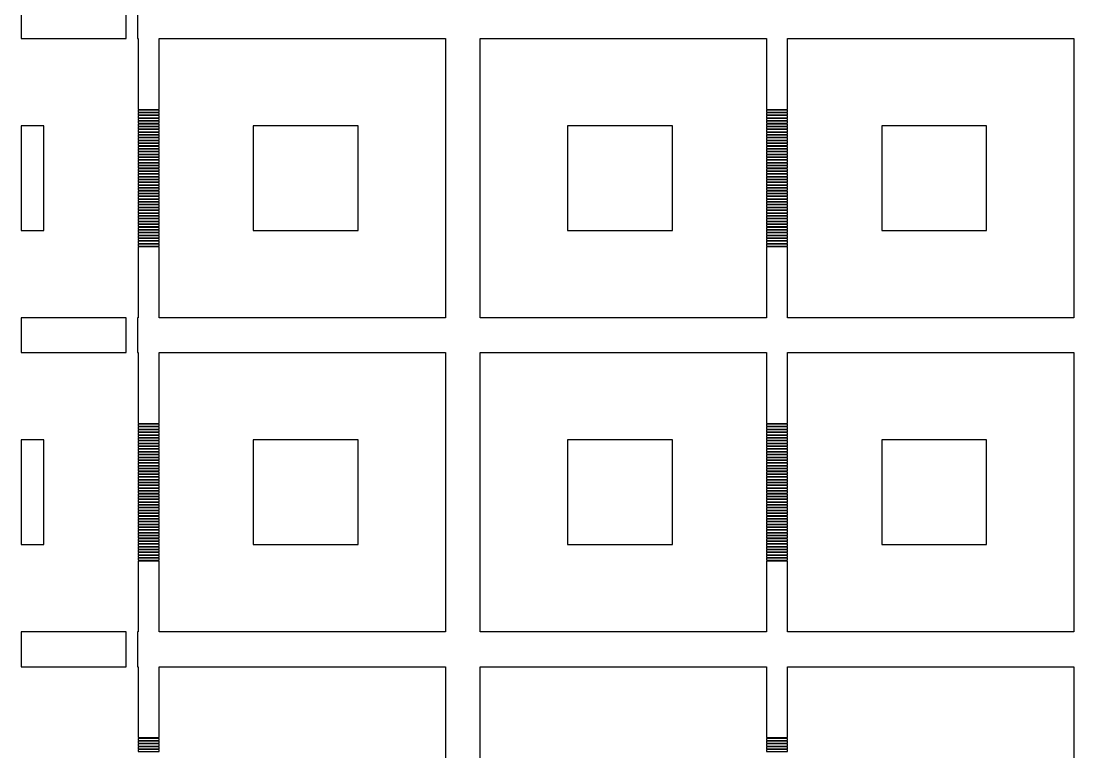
# Model space of a CAD drawing. Extents: x 40 to 187, y -3 to 150.
# Drawn here: x 39.55 to 54.96, y 81.33 to 92.03 of the extents above; entities that cross this region are included whole.
import ezdxf

# ---------------------------------------------------------------- set-up
doc = ezdxf.new("R2010")
doc.units = 0

msp = doc.modelspace()

# ---------------------------------------------------------------- linework, layer by layer
for p, q in [((39.5487, 92.2896), (39.5487, 91.7783)), ((41.0889, 91.7783), (41.0889, 92.2896)), ((41.2513, 92.2896), (41.2513, 91.7783)), ((39.5487, 91.7783), (41.0889, 91.7783)), ((41.2513, 91.7783), (41.2619, 91.7783)), ((41.2619, 91.7783), (41.2619, 90.7404)), ((41.5687, 90.7404), (41.5687, 91.7783)), ((41.5687, 91.7783), (45.7613, 91.7783)), ((45.7613, 91.7783), (45.7613, 87.6879)), ((46.2726, 87.6879), (46.2726, 91.7783)), ((46.2726, 91.7783), (50.4653, 91.7783)), ((50.4653, 91.7783), (50.4653, 90.7404)), ((50.7721, 90.7404), (50.7721, 91.7783)), ((50.7721, 91.7783), (54.9647, 91.7783)), ((54.9647, 91.7783), (54.9647, 87.6879)), ((41.2619, 90.7404), (41.5687, 90.7404)), ((41.5687, 90.7302), (41.2619, 90.7302)), ((41.2619, 90.7302), (41.2619, 90.6995)), ((41.2619, 90.6995), (41.5687, 90.6995)), ((41.5687, 90.6893), (41.2619, 90.6893)), ((41.2619, 90.6893), (41.2619, 90.6586)), ((41.2619, 90.6586), (41.5687, 90.6586)), ((41.5687, 90.6484), (41.2619, 90.6484)), ((41.2619, 90.6484), (41.2619, 90.6177)), ((41.5687, 90.6995), (41.5687, 90.7302)), ((41.5687, 90.6586), (41.5687, 90.6893)), ((41.5687, 90.6177), (41.5687, 90.6484)), ((50.4653, 90.7404), (50.7721, 90.7404)), ((50.7721, 90.7302), (50.4653, 90.7302)), ((50.4653, 90.7302), (50.4653, 90.6995)), ((50.4653, 90.6995), (50.7721, 90.6995)), ((50.7721, 90.6893), (50.4653, 90.6893)), ((50.4653, 90.6893), (50.4653, 90.6586)), ((50.4653, 90.6586), (50.7721, 90.6586)), ((50.7721, 90.6484), (50.4653, 90.6484)), ((50.4653, 90.6484), (50.4653, 90.6177)), ((50.7721, 90.6995), (50.7721, 90.7302)), ((50.7721, 90.6586), (50.7721, 90.6893)), ((50.7721, 90.6177), (50.7721, 90.6484)), ((39.8814, 90.5001), (39.5487, 90.5001)), ((39.5487, 90.5001), (39.5487, 88.9662)), ((39.8814, 88.9662), (39.8814, 90.5001)), ((41.2619, 90.6177), (41.5687, 90.6177)), ((41.5687, 90.6075), (41.2619, 90.6075)), ((41.2619, 90.6075), (41.2619, 90.5768)), ((41.2619, 90.5768), (41.5687, 90.5768)), ((41.5687, 90.5665), (41.2619, 90.5665)), ((41.2619, 90.5665), (41.2619, 90.5359)), ((41.2619, 90.5359), (41.5687, 90.5359)), ((41.5687, 90.5257), (41.2619, 90.5257)), ((41.2619, 90.5257), (41.2619, 90.495)), ((41.2619, 90.495), (41.5687, 90.495)), ((41.5687, 90.5768), (41.5687, 90.6075)), ((41.5687, 90.5359), (41.5687, 90.5665)), ((41.5687, 90.495), (41.5687, 90.5257)), ((44.4831, 90.5001), (42.9492, 90.5001)), ((42.9492, 90.5001), (42.9492, 88.9662)), ((44.4831, 88.9662), (44.4831, 90.5001)), ((49.0848, 90.5001), (47.5509, 90.5001)), ((47.5509, 90.5001), (47.5509, 88.9662)), ((49.0848, 88.9662), (49.0848, 90.5001)), ((50.4653, 90.6177), (50.7721, 90.6177)), ((50.7721, 90.6075), (50.4653, 90.6075)), ((50.4653, 90.6075), (50.4653, 90.5768)), ((50.4653, 90.5768), (50.7721, 90.5768)), ((50.7721, 90.5665), (50.4653, 90.5665)), ((50.4653, 90.5665), (50.4653, 90.5359)), ((50.4653, 90.5359), (50.7721, 90.5359)), ((50.7721, 90.5257), (50.4653, 90.5257)), ((50.4653, 90.5257), (50.4653, 90.495)), ((50.4653, 90.495), (50.7721, 90.495)), ((50.7721, 90.5768), (50.7721, 90.6075)), ((50.7721, 90.5359), (50.7721, 90.5665)), ((50.7721, 90.495), (50.7721, 90.5257)), ((53.6865, 90.5001), (52.1526, 90.5001)), ((52.1526, 90.5001), (52.1526, 88.9662)), ((53.6865, 88.9662), (53.6865, 90.5001)), ((41.5687, 90.4847), (41.2619, 90.4847)), ((41.2619, 90.4847), (41.2619, 90.4541)), ((41.2619, 90.4541), (41.5687, 90.4541)), ((41.5687, 90.4438), (41.2619, 90.4438)), ((41.2619, 90.4438), (41.2619, 90.4132)), ((41.2619, 90.4132), (41.5687, 90.4132)), ((41.5687, 90.4029), (41.2619, 90.4029)), ((41.2619, 90.4029), (41.2619, 90.3723)), ((41.2619, 90.3723), (41.5687, 90.3723)), ((41.5687, 90.362), (41.2619, 90.362)), ((41.2619, 90.362), (41.2619, 90.3314)), ((41.5687, 90.4541), (41.5687, 90.4847)), ((41.5687, 90.4132), (41.5687, 90.4438)), ((41.5687, 90.3723), (41.5687, 90.4029)), ((41.5687, 90.3314), (41.5687, 90.362)), ((50.7721, 90.4847), (50.4653, 90.4847)), ((50.4653, 90.4847), (50.4653, 90.4541)), ((50.4653, 90.4541), (50.7721, 90.4541)), ((50.7721, 90.4438), (50.4653, 90.4438)), ((50.4653, 90.4438), (50.4653, 90.4132)), ((50.4653, 90.4132), (50.7721, 90.4132)), ((50.7721, 90.4029), (50.4653, 90.4029)), ((50.4653, 90.4029), (50.4653, 90.3723)), ((50.4653, 90.3723), (50.7721, 90.3723)), ((50.7721, 90.362), (50.4653, 90.362)), ((50.4653, 90.362), (50.4653, 90.3314)), ((50.7721, 90.4541), (50.7721, 90.4847)), ((50.7721, 90.4132), (50.7721, 90.4438)), ((50.7721, 90.3723), (50.7721, 90.4029)), ((50.7721, 90.3314), (50.7721, 90.362)), ((41.2619, 90.3314), (41.5687, 90.3314)), ((41.5687, 90.3211), (41.2619, 90.3211)), ((41.2619, 90.3211), (41.2619, 90.2905)), ((41.2619, 90.2905), (41.5687, 90.2905)), ((41.5687, 90.2802), (41.2619, 90.2802)), ((41.2619, 90.2802), (41.2619, 90.2495)), ((41.2619, 90.2495), (41.5687, 90.2495)), ((41.5687, 90.2393), (41.2619, 90.2393)), ((41.2619, 90.2393), (41.2619, 90.2086)), ((41.2619, 90.2086), (41.5687, 90.2086)), ((41.5687, 90.1984), (41.2619, 90.1984)), ((41.2619, 90.1984), (41.2619, 90.1677)), ((41.5687, 90.2905), (41.5687, 90.3211)), ((41.5687, 90.2495), (41.5687, 90.2802)), ((41.5687, 90.2086), (41.5687, 90.2393)), ((41.5687, 90.1677), (41.5687, 90.1984)), ((50.4653, 90.3314), (50.7721, 90.3314)), ((50.7721, 90.3211), (50.4653, 90.3211)), ((50.4653, 90.3211), (50.4653, 90.2905)), ((50.4653, 90.2905), (50.7721, 90.2905)), ((50.7721, 90.2802), (50.4653, 90.2802)), ((50.4653, 90.2802), (50.4653, 90.2495)), ((50.4653, 90.2495), (50.7721, 90.2495)), ((50.7721, 90.2393), (50.4653, 90.2393)), ((50.4653, 90.2393), (50.4653, 90.2086)), ((50.4653, 90.2086), (50.7721, 90.2086)), ((50.7721, 90.1984), (50.4653, 90.1984)), ((50.4653, 90.1984), (50.4653, 90.1677)), ((50.7721, 90.2905), (50.7721, 90.3211)), ((50.7721, 90.2495), (50.7721, 90.2802)), ((50.7721, 90.2086), (50.7721, 90.2393)), ((50.7721, 90.1677), (50.7721, 90.1984)), ((41.2619, 90.1677), (41.5687, 90.1677)), ((41.5687, 90.1575), (41.2619, 90.1575)), ((41.2619, 90.1575), (41.2619, 90.1268)), ((41.2619, 90.1268), (41.5687, 90.1268)), ((41.5687, 90.1166), (41.2619, 90.1166)), ((41.2619, 90.1166), (41.2619, 90.0859)), ((41.2619, 90.0859), (41.5687, 90.0859)), ((41.5687, 90.0757), (41.2619, 90.0757)), ((41.2619, 90.0757), (41.2619, 90.045)), ((41.2619, 90.045), (41.5687, 90.045)), ((41.5687, 90.0348), (41.2619, 90.0348)), ((41.2619, 90.0348), (41.2619, 90.0041)), ((41.5687, 90.1268), (41.5687, 90.1575)), ((41.5687, 90.0859), (41.5687, 90.1166)), ((41.5687, 90.045), (41.5687, 90.0757)), ((41.5687, 90.0041), (41.5687, 90.0348)), ((50.4653, 90.1677), (50.7721, 90.1677)), ((50.7721, 90.1575), (50.4653, 90.1575)), ((50.4653, 90.1575), (50.4653, 90.1268)), ((50.4653, 90.1268), (50.7721, 90.1268)), ((50.7721, 90.1166), (50.4653, 90.1166)), ((50.4653, 90.1166), (50.4653, 90.0859)), ((50.4653, 90.0859), (50.7721, 90.0859)), ((50.7721, 90.0757), (50.4653, 90.0757)), ((50.4653, 90.0757), (50.4653, 90.045)), ((50.4653, 90.045), (50.7721, 90.045)), ((50.7721, 90.0348), (50.4653, 90.0348)), ((50.4653, 90.0348), (50.4653, 90.0041)), ((50.7721, 90.1268), (50.7721, 90.1575)), ((50.7721, 90.0859), (50.7721, 90.1166)), ((50.7721, 90.045), (50.7721, 90.0757)), ((50.7721, 90.0041), (50.7721, 90.0348)), ((41.2619, 90.0041), (41.5687, 90.0041)), ((41.5687, 89.9939), (41.2619, 89.9939)), ((41.2619, 89.9939), (41.2619, 89.9632)), ((41.2619, 89.9632), (41.5687, 89.9632)), ((41.5687, 89.953), (41.2619, 89.953)), ((41.2619, 89.953), (41.2619, 89.9223)), ((41.2619, 89.9223), (41.5687, 89.9223)), ((41.5687, 89.9121), (41.2619, 89.9121)), ((41.2619, 89.9121), (41.2619, 89.8814)), ((41.2619, 89.8814), (41.5687, 89.8814)), ((41.5687, 89.9632), (41.5687, 89.9939)), ((41.5687, 89.9223), (41.5687, 89.953)), ((41.5687, 89.8814), (41.5687, 89.9121)), ((50.4653, 90.0041), (50.7721, 90.0041)), ((50.7721, 89.9939), (50.4653, 89.9939)), ((50.4653, 89.9939), (50.4653, 89.9632)), ((50.4653, 89.9632), (50.7721, 89.9632)), ((50.7721, 89.953), (50.4653, 89.953)), ((50.4653, 89.953), (50.4653, 89.9223)), ((50.4653, 89.9223), (50.7721, 89.9223)), ((50.7721, 89.9121), (50.4653, 89.9121)), ((50.4653, 89.9121), (50.4653, 89.8814)), ((50.4653, 89.8814), (50.7721, 89.8814)), ((50.7721, 89.9632), (50.7721, 89.9939)), ((50.7721, 89.9223), (50.7721, 89.953)), ((50.7721, 89.8814), (50.7721, 89.9121)), ((41.5687, 89.8712), (41.2619, 89.8712)), ((41.2619, 89.8712), (41.2619, 89.8405)), ((41.2619, 89.8405), (41.5687, 89.8405)), ((41.5687, 89.8303), (41.2619, 89.8303)), ((41.2619, 89.8303), (41.2619, 89.7996)), ((41.2619, 89.7996), (41.5687, 89.7996)), ((41.5687, 89.7894), (41.2619, 89.7894)), ((41.2619, 89.7894), (41.2619, 89.7587)), ((41.2619, 89.7587), (41.5687, 89.7587)), ((41.5687, 89.7485), (41.2619, 89.7485)), ((41.2619, 89.7485), (41.2619, 89.7178)), ((41.5687, 89.8405), (41.5687, 89.8712)), ((41.5687, 89.7996), (41.5687, 89.8303)), ((41.5687, 89.7587), (41.5687, 89.7894)), ((41.5687, 89.7178), (41.5687, 89.7485)), ((50.7721, 89.8712), (50.4653, 89.8712)), ((50.4653, 89.8712), (50.4653, 89.8405)), ((50.4653, 89.8405), (50.7721, 89.8405)), ((50.7721, 89.8303), (50.4653, 89.8303)), ((50.4653, 89.8303), (50.4653, 89.7996)), ((50.4653, 89.7996), (50.7721, 89.7996)), ((50.7721, 89.7894), (50.4653, 89.7894)), ((50.4653, 89.7894), (50.4653, 89.7587)), ((50.4653, 89.7587), (50.7721, 89.7587)), ((50.7721, 89.7485), (50.4653, 89.7485)), ((50.4653, 89.7485), (50.4653, 89.7178)), ((50.7721, 89.8405), (50.7721, 89.8712)), ((50.7721, 89.7996), (50.7721, 89.8303)), ((50.7721, 89.7587), (50.7721, 89.7894)), ((50.7721, 89.7178), (50.7721, 89.7485)), ((41.2619, 89.7178), (41.5687, 89.7178)), ((41.5687, 89.7076), (41.2619, 89.7076)), ((41.2619, 89.7076), (41.2619, 89.6769)), ((41.2619, 89.6769), (41.5687, 89.6769)), ((41.5687, 89.6667), (41.2619, 89.6667)), ((41.2619, 89.6667), (41.2619, 89.636)), ((41.2619, 89.636), (41.5687, 89.636)), ((41.5687, 89.6258), (41.2619, 89.6258)), ((41.2619, 89.6258), (41.2619, 89.5951)), ((41.2619, 89.5951), (41.5687, 89.5951)), ((41.5687, 89.5849), (41.2619, 89.5849)), ((41.2619, 89.5849), (41.2619, 89.5542)), ((41.5687, 89.6769), (41.5687, 89.7076)), ((41.5687, 89.636), (41.5687, 89.6667)), ((41.5687, 89.5951), (41.5687, 89.6258)), ((41.5687, 89.5542), (41.5687, 89.5849)), ((50.4653, 89.7178), (50.7721, 89.7178)), ((50.7721, 89.7076), (50.4653, 89.7076)), ((50.4653, 89.7076), (50.4653, 89.6769)), ((50.4653, 89.6769), (50.7721, 89.6769)), ((50.7721, 89.6667), (50.4653, 89.6667)), ((50.4653, 89.6667), (50.4653, 89.636)), ((50.4653, 89.636), (50.7721, 89.636)), ((50.7721, 89.6258), (50.4653, 89.6258)), ((50.4653, 89.6258), (50.4653, 89.5951)), ((50.4653, 89.5951), (50.7721, 89.5951)), ((50.7721, 89.5849), (50.4653, 89.5849)), ((50.4653, 89.5849), (50.4653, 89.5542)), ((50.7721, 89.6769), (50.7721, 89.7076)), ((50.7721, 89.636), (50.7721, 89.6667)), ((50.7721, 89.5951), (50.7721, 89.6258)), ((50.7721, 89.5542), (50.7721, 89.5849)), ((41.2619, 89.5542), (41.5687, 89.5542)), ((41.5687, 89.544), (41.2619, 89.544)), ((41.2619, 89.544), (41.2619, 89.5133)), ((41.2619, 89.5133), (41.5687, 89.5133)), ((41.5687, 89.5031), (41.2619, 89.5031)), ((41.2619, 89.5031), (41.2619, 89.4724)), ((41.2619, 89.4724), (41.5687, 89.4724)), ((41.5687, 89.4622), (41.2619, 89.4622)), ((41.2619, 89.4622), (41.2619, 89.4315)), ((41.2619, 89.4315), (41.5687, 89.4315)), ((41.5687, 89.4212), (41.2619, 89.4212)), ((41.2619, 89.4212), (41.2619, 89.3906)), ((41.5687, 89.5133), (41.5687, 89.544)), ((41.5687, 89.4724), (41.5687, 89.5031)), ((41.5687, 89.4315), (41.5687, 89.4622)), ((41.5687, 89.3906), (41.5687, 89.4212)), ((50.4653, 89.5542), (50.7721, 89.5542)), ((50.7721, 89.544), (50.4653, 89.544)), ((50.4653, 89.544), (50.4653, 89.5133)), ((50.4653, 89.5133), (50.7721, 89.5133)), ((50.7721, 89.5031), (50.4653, 89.5031)), ((50.4653, 89.5031), (50.4653, 89.4724)), ((50.4653, 89.4724), (50.7721, 89.4724)), ((50.7721, 89.4622), (50.4653, 89.4622)), ((50.4653, 89.4622), (50.4653, 89.4315)), ((50.4653, 89.4315), (50.7721, 89.4315)), ((50.7721, 89.4212), (50.4653, 89.4212)), ((50.4653, 89.4212), (50.4653, 89.3906)), ((50.7721, 89.5133), (50.7721, 89.544)), ((50.7721, 89.4724), (50.7721, 89.5031)), ((50.7721, 89.4315), (50.7721, 89.4622)), ((50.7721, 89.3906), (50.7721, 89.4212)), ((41.2619, 89.3906), (41.5687, 89.3906)), ((41.5687, 89.3804), (41.2619, 89.3804)), ((41.2619, 89.3804), (41.2619, 89.3497)), ((41.2619, 89.3497), (41.5687, 89.3497)), ((41.5687, 89.3394), (41.2619, 89.3394)), ((41.2619, 89.3394), (41.2619, 89.3088)), ((41.2619, 89.3088), (41.5687, 89.3088)), ((41.5687, 89.2986), (41.2619, 89.2986)), ((41.2619, 89.2986), (41.2619, 89.2679)), ((41.2619, 89.2679), (41.5687, 89.2679)), ((41.5687, 89.3497), (41.5687, 89.3804)), ((41.5687, 89.3088), (41.5687, 89.3394)), ((41.5687, 89.2679), (41.5687, 89.2986)), ((50.4653, 89.3906), (50.7721, 89.3906)), ((50.7721, 89.3804), (50.4653, 89.3804)), ((50.4653, 89.3804), (50.4653, 89.3497)), ((50.4653, 89.3497), (50.7721, 89.3497)), ((50.7721, 89.3394), (50.4653, 89.3394)), ((50.4653, 89.3394), (50.4653, 89.3088)), ((50.4653, 89.3088), (50.7721, 89.3088)), ((50.7721, 89.2986), (50.4653, 89.2986)), ((50.4653, 89.2986), (50.4653, 89.2679)), ((50.4653, 89.2679), (50.7721, 89.2679)), ((50.7721, 89.3497), (50.7721, 89.3804)), ((50.7721, 89.3088), (50.7721, 89.3394)), ((50.7721, 89.2679), (50.7721, 89.2986)), ((41.5687, 89.2576), (41.2619, 89.2576)), ((41.2619, 89.2576), (41.2619, 89.227)), ((41.2619, 89.227), (41.5687, 89.227)), ((41.5687, 89.2167), (41.2619, 89.2167)), ((41.2619, 89.2167), (41.2619, 89.1861)), ((41.2619, 89.1861), (41.5687, 89.1861)), ((41.5687, 89.1758), (41.2619, 89.1758)), ((41.2619, 89.1758), (41.2619, 89.1452)), ((41.2619, 89.1452), (41.5687, 89.1452)), ((41.5687, 89.1349), (41.2619, 89.1349)), ((41.2619, 89.1349), (41.2619, 89.1042)), ((41.5687, 89.227), (41.5687, 89.2576)), ((41.5687, 89.1861), (41.5687, 89.2167)), ((41.5687, 89.1452), (41.5687, 89.1758)), ((41.5687, 89.1042), (41.5687, 89.1349)), ((50.7721, 89.2576), (50.4653, 89.2576)), ((50.4653, 89.2576), (50.4653, 89.227)), ((50.4653, 89.227), (50.7721, 89.227)), ((50.7721, 89.2167), (50.4653, 89.2167)), ((50.4653, 89.2167), (50.4653, 89.1861)), ((50.4653, 89.1861), (50.7721, 89.1861)), ((50.7721, 89.1758), (50.4653, 89.1758)), ((50.4653, 89.1758), (50.4653, 89.1452)), ((50.4653, 89.1452), (50.7721, 89.1452)), ((50.7721, 89.1349), (50.4653, 89.1349)), ((50.4653, 89.1349), (50.4653, 89.1042)), ((50.7721, 89.227), (50.7721, 89.2576)), ((50.7721, 89.1861), (50.7721, 89.2167)), ((50.7721, 89.1452), (50.7721, 89.1758)), ((50.7721, 89.1042), (50.7721, 89.1349)), ((39.5487, 88.9662), (39.8814, 88.9662)), ((41.2619, 89.1042), (41.5687, 89.1042)), ((41.5687, 89.094), (41.2619, 89.094)), ((41.2619, 89.094), (41.2619, 89.0633)), ((41.2619, 89.0633), (41.5687, 89.0633)), ((41.5687, 89.0531), (41.2619, 89.0531)), ((41.2619, 89.0531), (41.2619, 89.0224)), ((41.2619, 89.0224), (41.5687, 89.0224)), ((41.5687, 89.0122), (41.2619, 89.0122)), ((41.2619, 89.0122), (41.2619, 88.9816)), ((41.2619, 88.9816), (41.5687, 88.9816)), ((41.5687, 88.9713), (41.2619, 88.9713)), ((41.2619, 88.9713), (41.2619, 88.9406)), ((41.5687, 89.0633), (41.5687, 89.094)), ((41.5687, 89.0224), (41.5687, 89.0531)), ((41.5687, 88.9816), (41.5687, 89.0122)), ((41.5687, 88.9406), (41.5687, 88.9713)), ((42.9492, 88.9662), (44.4831, 88.9662)), ((47.5509, 88.9662), (49.0848, 88.9662)), ((50.4653, 89.1042), (50.7721, 89.1042)), ((50.7721, 89.094), (50.4653, 89.094)), ((50.4653, 89.094), (50.4653, 89.0633)), ((50.4653, 89.0633), (50.7721, 89.0633)), ((50.7721, 89.0531), (50.4653, 89.0531)), ((50.4653, 89.0531), (50.4653, 89.0224)), ((50.4653, 89.0224), (50.7721, 89.0224)), ((50.7721, 89.0122), (50.4653, 89.0122)), ((50.4653, 89.0122), (50.4653, 88.9816)), ((50.4653, 88.9816), (50.7721, 88.9816)), ((50.7721, 88.9713), (50.4653, 88.9713)), ((50.4653, 88.9713), (50.4653, 88.9406)), ((50.7721, 89.0633), (50.7721, 89.094)), ((50.7721, 89.0224), (50.7721, 89.0531)), ((50.7721, 88.9816), (50.7721, 89.0122)), ((50.7721, 88.9406), (50.7721, 88.9713)), ((52.1526, 88.9662), (53.6865, 88.9662)), ((41.2619, 88.9406), (41.5687, 88.9406)), ((41.5687, 88.9304), (41.2619, 88.9304)), ((41.2619, 88.9304), (41.2619, 88.8997)), ((41.2619, 88.8997), (41.5687, 88.8997)), ((41.5687, 88.8895), (41.2619, 88.8895)), ((41.2619, 88.8895), (41.2619, 88.8588)), ((41.2619, 88.8588), (41.5687, 88.8588)), ((41.5687, 88.8486), (41.2619, 88.8486)), ((41.2619, 88.8486), (41.2619, 88.8179)), ((41.2619, 88.8179), (41.5687, 88.8179)), ((41.5687, 88.8077), (41.2619, 88.8077)), ((41.2619, 88.8077), (41.2619, 88.777)), ((41.5687, 88.8997), (41.5687, 88.9304)), ((41.5687, 88.8588), (41.5687, 88.8895)), ((41.5687, 88.8179), (41.5687, 88.8486)), ((41.5687, 88.777), (41.5687, 88.8077)), ((50.4653, 88.9406), (50.7721, 88.9406)), ((50.7721, 88.9304), (50.4653, 88.9304)), ((50.4653, 88.9304), (50.4653, 88.8997)), ((50.4653, 88.8997), (50.7721, 88.8997)), ((50.7721, 88.8895), (50.4653, 88.8895)), ((50.4653, 88.8895), (50.4653, 88.8588)), ((50.4653, 88.8588), (50.7721, 88.8588)), ((50.7721, 88.8486), (50.4653, 88.8486)), ((50.4653, 88.8486), (50.4653, 88.8179)), ((50.4653, 88.8179), (50.7721, 88.8179)), ((50.7721, 88.8077), (50.4653, 88.8077)), ((50.4653, 88.8077), (50.4653, 88.777)), ((50.7721, 88.8997), (50.7721, 88.9304)), ((50.7721, 88.8588), (50.7721, 88.8895)), ((50.7721, 88.8179), (50.7721, 88.8486)), ((50.7721, 88.777), (50.7721, 88.8077)), ((41.2619, 88.777), (41.5687, 88.777)), ((41.5687, 88.7668), (41.2619, 88.7668)), ((41.2619, 88.7668), (41.2619, 88.7361)), ((41.2619, 88.7361), (41.5687, 88.7361)), ((41.5687, 88.7259), (41.2619, 88.7259)), ((41.2619, 88.7259), (41.2619, 87.6879)), ((41.5687, 88.7361), (41.5687, 88.7668)), ((41.5687, 87.6879), (41.5687, 88.7259)), ((50.4653, 88.777), (50.7721, 88.777)), ((50.7721, 88.7668), (50.4653, 88.7668)), ((50.4653, 88.7668), (50.4653, 88.7361)), ((50.4653, 88.7361), (50.7721, 88.7361)), ((50.7721, 88.7259), (50.4653, 88.7259)), ((50.4653, 88.7259), (50.4653, 87.6879)), ((50.7721, 88.7361), (50.7721, 88.7668)), ((50.7721, 87.6879), (50.7721, 88.7259)), ((41.0889, 87.6879), (39.5487, 87.6879)), ((39.5487, 87.6879), (39.5487, 87.1766)), ((41.0889, 87.1766), (41.0889, 87.6879)), ((41.2619, 87.6879), (41.2513, 87.6879)), ((41.2513, 87.6879), (41.2513, 87.1766)), ((45.7613, 87.6879), (41.5687, 87.6879)), ((50.4653, 87.6879), (46.2726, 87.6879)), ((54.9647, 87.6879), (50.7721, 87.6879)), ((39.5487, 87.1766), (41.0889, 87.1766)), ((41.2513, 87.1766), (41.2619, 87.1766)), ((41.2619, 87.1766), (41.2619, 86.1387)), ((41.5687, 86.1387), (41.5687, 87.1766)), ((41.5687, 87.1766), (45.7613, 87.1766)), ((45.7613, 87.1766), (45.7613, 83.0862)), ((46.2726, 83.0862), (46.2726, 87.1766)), ((46.2726, 87.1766), (50.4653, 87.1766)), ((50.4653, 87.1766), (50.4653, 86.1387)), ((50.7721, 86.1387), (50.7721, 87.1766)), ((50.7721, 87.1766), (54.9647, 87.1766)), ((54.9647, 87.1766), (54.9647, 83.0862)), ((41.2619, 86.1387), (41.5687, 86.1387)), ((41.5687, 86.1285), (41.2619, 86.1285)), ((41.2619, 86.1285), (41.2619, 86.0978)), ((41.2619, 86.0978), (41.5687, 86.0978)), ((41.5687, 86.0876), (41.2619, 86.0876)), ((41.2619, 86.0876), (41.2619, 86.0569)), ((41.2619, 86.0569), (41.5687, 86.0569)), ((41.5687, 86.0467), (41.2619, 86.0467)), ((41.2619, 86.0467), (41.2619, 86.016)), ((41.5687, 86.0978), (41.5687, 86.1285)), ((41.5687, 86.0569), (41.5687, 86.0876)), ((41.5687, 86.016), (41.5687, 86.0467)), ((50.4653, 86.1387), (50.7721, 86.1387)), ((50.7721, 86.1285), (50.4653, 86.1285)), ((50.4653, 86.1285), (50.4653, 86.0978)), ((50.4653, 86.0978), (50.7721, 86.0978)), ((50.7721, 86.0876), (50.4653, 86.0876)), ((50.4653, 86.0876), (50.4653, 86.0569)), ((50.4653, 86.0569), (50.7721, 86.0569)), ((50.7721, 86.0467), (50.4653, 86.0467)), ((50.4653, 86.0467), (50.4653, 86.016)), ((50.7721, 86.0978), (50.7721, 86.1285)), ((50.7721, 86.0569), (50.7721, 86.0876)), ((50.7721, 86.016), (50.7721, 86.0467)), ((39.8814, 85.8984), (39.5487, 85.8984)), ((39.5487, 85.8984), (39.5487, 84.3645)), ((39.8814, 84.3645), (39.8814, 85.8984)), ((41.2619, 86.016), (41.5687, 86.016)), ((41.5687, 86.0058), (41.2619, 86.0058)), ((41.2619, 86.0058), (41.2619, 85.9751)), ((41.2619, 85.9751), (41.5687, 85.9751)), ((41.5687, 85.9648), (41.2619, 85.9648)), ((41.2619, 85.9648), (41.2619, 85.9342)), ((41.2619, 85.9342), (41.5687, 85.9342)), ((41.5687, 85.924), (41.2619, 85.924)), ((41.2619, 85.924), (41.2619, 85.8933)), ((41.2619, 85.8933), (41.5687, 85.8933)), ((41.5687, 85.883), (41.2619, 85.883)), ((41.2619, 85.883), (41.2619, 85.8524)), ((41.5687, 85.9751), (41.5687, 86.0058)), ((41.5687, 85.9342), (41.5687, 85.9648)), ((41.5687, 85.8933), (41.5687, 85.924)), ((41.5687, 85.8524), (41.5687, 85.883)), ((44.4831, 85.8984), (42.9492, 85.8984)), ((42.9492, 85.8984), (42.9492, 84.3645)), ((44.4831, 84.3645), (44.4831, 85.8984)), ((49.0848, 85.8984), (47.5509, 85.8984)), ((47.5509, 85.8984), (47.5509, 84.3645)), ((49.0848, 84.3645), (49.0848, 85.8984)), ((50.4653, 86.016), (50.7721, 86.016)), ((50.7721, 86.0058), (50.4653, 86.0058)), ((50.4653, 86.0058), (50.4653, 85.9751)), ((50.4653, 85.9751), (50.7721, 85.9751)), ((50.7721, 85.9648), (50.4653, 85.9648)), ((50.4653, 85.9648), (50.4653, 85.9342)), ((50.4653, 85.9342), (50.7721, 85.9342)), ((50.7721, 85.924), (50.4653, 85.924)), ((50.4653, 85.924), (50.4653, 85.8933)), ((50.4653, 85.8933), (50.7721, 85.8933)), ((50.7721, 85.883), (50.4653, 85.883)), ((50.4653, 85.883), (50.4653, 85.8524)), ((50.7721, 85.9751), (50.7721, 86.0058)), ((50.7721, 85.9342), (50.7721, 85.9648)), ((50.7721, 85.8933), (50.7721, 85.924)), ((50.7721, 85.8524), (50.7721, 85.883)), ((53.6865, 85.8984), (52.1526, 85.8984)), ((52.1526, 85.8984), (52.1526, 84.3645)), ((53.6865, 84.3645), (53.6865, 85.8984)), ((41.2619, 85.8524), (41.5687, 85.8524)), ((41.5687, 85.8421), (41.2619, 85.8421)), ((41.2619, 85.8421), (41.2619, 85.8115)), ((41.2619, 85.8115), (41.5687, 85.8115)), ((41.5687, 85.8012), (41.2619, 85.8012)), ((41.2619, 85.8012), (41.2619, 85.7706)), ((41.2619, 85.7706), (41.5687, 85.7706)), ((41.5687, 85.7603), (41.2619, 85.7603)), ((41.2619, 85.7603), (41.2619, 85.7297)), ((41.2619, 85.7297), (41.5687, 85.7297)), ((41.5687, 85.7194), (41.2619, 85.7194)), ((41.2619, 85.7194), (41.2619, 85.6888)), ((41.5687, 85.8115), (41.5687, 85.8421)), ((41.5687, 85.7706), (41.5687, 85.8012)), ((41.5687, 85.7297), (41.5687, 85.7603)), ((41.5687, 85.6888), (41.5687, 85.7194)), ((50.4653, 85.8524), (50.7721, 85.8524)), ((50.7721, 85.8421), (50.4653, 85.8421)), ((50.4653, 85.8421), (50.4653, 85.8115)), ((50.4653, 85.8115), (50.7721, 85.8115)), ((50.7721, 85.8012), (50.4653, 85.8012)), ((50.4653, 85.8012), (50.4653, 85.7706)), ((50.4653, 85.7706), (50.7721, 85.7706)), ((50.7721, 85.7603), (50.4653, 85.7603)), ((50.4653, 85.7603), (50.4653, 85.7297)), ((50.4653, 85.7297), (50.7721, 85.7297)), ((50.7721, 85.7194), (50.4653, 85.7194)), ((50.4653, 85.7194), (50.4653, 85.6888)), ((50.7721, 85.8115), (50.7721, 85.8421)), ((50.7721, 85.7706), (50.7721, 85.8012)), ((50.7721, 85.7297), (50.7721, 85.7603)), ((50.7721, 85.6888), (50.7721, 85.7194)), ((41.2619, 85.6888), (41.5687, 85.6888)), ((41.5687, 85.6785), (41.2619, 85.6785)), ((41.2619, 85.6785), (41.2619, 85.6478)), ((41.2619, 85.6478), (41.5687, 85.6478)), ((41.5687, 85.6376), (41.2619, 85.6376)), ((41.2619, 85.6376), (41.2619, 85.6069)), ((41.2619, 85.6069), (41.5687, 85.6069)), ((41.5687, 85.5967), (41.2619, 85.5967)), ((41.2619, 85.5967), (41.2619, 85.566)), ((41.2619, 85.566), (41.5687, 85.566)), ((41.5687, 85.6478), (41.5687, 85.6785)), ((41.5687, 85.6069), (41.5687, 85.6376)), ((41.5687, 85.566), (41.5687, 85.5967)), ((50.4653, 85.6888), (50.7721, 85.6888)), ((50.7721, 85.6785), (50.4653, 85.6785)), ((50.4653, 85.6785), (50.4653, 85.6478)), ((50.4653, 85.6478), (50.7721, 85.6478)), ((50.7721, 85.6376), (50.4653, 85.6376)), ((50.4653, 85.6376), (50.4653, 85.6069)), ((50.4653, 85.6069), (50.7721, 85.6069)), ((50.7721, 85.5967), (50.4653, 85.5967)), ((50.4653, 85.5967), (50.4653, 85.566)), ((50.4653, 85.566), (50.7721, 85.566)), ((50.7721, 85.6478), (50.7721, 85.6785)), ((50.7721, 85.6069), (50.7721, 85.6376)), ((50.7721, 85.566), (50.7721, 85.5967)), ((41.5687, 85.5558), (41.2619, 85.5558)), ((41.2619, 85.5558), (41.2619, 85.5251)), ((41.2619, 85.5251), (41.5687, 85.5251)), ((41.5687, 85.5149), (41.2619, 85.5149)), ((41.2619, 85.5149), (41.2619, 85.4842)), ((41.2619, 85.4842), (41.5687, 85.4842)), ((41.5687, 85.474), (41.2619, 85.474)), ((41.2619, 85.474), (41.2619, 85.4433)), ((41.2619, 85.4433), (41.5687, 85.4433)), ((41.5687, 85.4331), (41.2619, 85.4331)), ((41.2619, 85.4331), (41.2619, 85.4024)), ((41.5687, 85.5251), (41.5687, 85.5558)), ((41.5687, 85.4842), (41.5687, 85.5149)), ((41.5687, 85.4433), (41.5687, 85.474)), ((41.5687, 85.4024), (41.5687, 85.4331)), ((50.7721, 85.5558), (50.4653, 85.5558)), ((50.4653, 85.5558), (50.4653, 85.5251)), ((50.4653, 85.5251), (50.7721, 85.5251)), ((50.7721, 85.5149), (50.4653, 85.5149)), ((50.4653, 85.5149), (50.4653, 85.4842)), ((50.4653, 85.4842), (50.7721, 85.4842)), ((50.7721, 85.474), (50.4653, 85.474)), ((50.4653, 85.474), (50.4653, 85.4433)), ((50.4653, 85.4433), (50.7721, 85.4433)), ((50.7721, 85.4331), (50.4653, 85.4331)), ((50.4653, 85.4331), (50.4653, 85.4024)), ((50.7721, 85.5251), (50.7721, 85.5558)), ((50.7721, 85.4842), (50.7721, 85.5149)), ((50.7721, 85.4433), (50.7721, 85.474)), ((50.7721, 85.4024), (50.7721, 85.4331)), ((41.2619, 85.4024), (41.5687, 85.4024)), ((41.5687, 85.3922), (41.2619, 85.3922)), ((41.2619, 85.3922), (41.2619, 85.3615)), ((41.2619, 85.3615), (41.5687, 85.3615)), ((41.5687, 85.3513), (41.2619, 85.3513)), ((41.2619, 85.3513), (41.2619, 85.3206)), ((41.2619, 85.3206), (41.5687, 85.3206)), ((41.5687, 85.3104), (41.2619, 85.3104)), ((41.2619, 85.3104), (41.2619, 85.2797)), ((41.2619, 85.2797), (41.5687, 85.2797)), ((41.5687, 85.2695), (41.2619, 85.2695)), ((41.2619, 85.2695), (41.2619, 85.2388)), ((41.5687, 85.3615), (41.5687, 85.3922)), ((41.5687, 85.3206), (41.5687, 85.3513)), ((41.5687, 85.2797), (41.5687, 85.3104)), ((41.5687, 85.2388), (41.5687, 85.2695)), ((50.4653, 85.4024), (50.7721, 85.4024)), ((50.7721, 85.3922), (50.4653, 85.3922)), ((50.4653, 85.3922), (50.4653, 85.3615)), ((50.4653, 85.3615), (50.7721, 85.3615)), ((50.7721, 85.3513), (50.4653, 85.3513)), ((50.4653, 85.3513), (50.4653, 85.3206)), ((50.4653, 85.3206), (50.7721, 85.3206)), ((50.7721, 85.3104), (50.4653, 85.3104)), ((50.4653, 85.3104), (50.4653, 85.2797)), ((50.4653, 85.2797), (50.7721, 85.2797)), ((50.7721, 85.2695), (50.4653, 85.2695)), ((50.4653, 85.2695), (50.4653, 85.2388)), ((50.7721, 85.3615), (50.7721, 85.3922)), ((50.7721, 85.3206), (50.7721, 85.3513)), ((50.7721, 85.2797), (50.7721, 85.3104)), ((50.7721, 85.2388), (50.7721, 85.2695)), ((41.2619, 85.2388), (41.5687, 85.2388)), ((41.5687, 85.2286), (41.2619, 85.2286)), ((41.2619, 85.2286), (41.2619, 85.1979)), ((41.2619, 85.1979), (41.5687, 85.1979)), ((41.5687, 85.1877), (41.2619, 85.1877)), ((41.2619, 85.1877), (41.2619, 85.157)), ((41.2619, 85.157), (41.5687, 85.157)), ((41.5687, 85.1468), (41.2619, 85.1468)), ((41.2619, 85.1468), (41.2619, 85.1161)), ((41.2619, 85.1161), (41.5687, 85.1161)), ((41.5687, 85.1059), (41.2619, 85.1059)), ((41.2619, 85.1059), (41.2619, 85.0752)), ((41.5687, 85.1979), (41.5687, 85.2286)), ((41.5687, 85.157), (41.5687, 85.1877)), ((41.5687, 85.1161), (41.5687, 85.1468)), ((41.5687, 85.0752), (41.5687, 85.1059)), ((50.4653, 85.2388), (50.7721, 85.2388)), ((50.7721, 85.2286), (50.4653, 85.2286)), ((50.4653, 85.2286), (50.4653, 85.1979)), ((50.4653, 85.1979), (50.7721, 85.1979)), ((50.7721, 85.1877), (50.4653, 85.1877)), ((50.4653, 85.1877), (50.4653, 85.157)), ((50.4653, 85.157), (50.7721, 85.157)), ((50.7721, 85.1468), (50.4653, 85.1468)), ((50.4653, 85.1468), (50.4653, 85.1161)), ((50.4653, 85.1161), (50.7721, 85.1161)), ((50.7721, 85.1059), (50.4653, 85.1059)), ((50.4653, 85.1059), (50.4653, 85.0752)), ((50.7721, 85.1979), (50.7721, 85.2286)), ((50.7721, 85.157), (50.7721, 85.1877)), ((50.7721, 85.1161), (50.7721, 85.1468)), ((50.7721, 85.0752), (50.7721, 85.1059)), ((41.2619, 85.0752), (41.5687, 85.0752)), ((41.5687, 85.065), (41.2619, 85.065)), ((41.2619, 85.065), (41.2619, 85.0343)), ((41.2619, 85.0343), (41.5687, 85.0343)), ((41.5687, 85.0241), (41.2619, 85.0241)), ((41.2619, 85.0241), (41.2619, 84.9934)), ((41.2619, 84.9934), (41.5687, 84.9934)), ((41.5687, 84.9832), (41.2619, 84.9832)), ((41.2619, 84.9832), (41.2619, 84.9525)), ((41.2619, 84.9525), (41.5687, 84.9525)), ((41.5687, 84.9423), (41.2619, 84.9423)), ((41.2619, 84.9423), (41.2619, 84.9116)), ((41.5687, 85.0343), (41.5687, 85.065)), ((41.5687, 84.9934), (41.5687, 85.0241)), ((41.5687, 84.9525), (41.5687, 84.9832)), ((41.5687, 84.9116), (41.5687, 84.9423)), ((50.4653, 85.0752), (50.7721, 85.0752)), ((50.7721, 85.065), (50.4653, 85.065)), ((50.4653, 85.065), (50.4653, 85.0343)), ((50.4653, 85.0343), (50.7721, 85.0343)), ((50.7721, 85.0241), (50.4653, 85.0241)), ((50.4653, 85.0241), (50.4653, 84.9934)), ((50.4653, 84.9934), (50.7721, 84.9934)), ((50.7721, 84.9832), (50.4653, 84.9832)), ((50.4653, 84.9832), (50.4653, 84.9525)), ((50.4653, 84.9525), (50.7721, 84.9525)), ((50.7721, 84.9423), (50.4653, 84.9423)), ((50.4653, 84.9423), (50.4653, 84.9116)), ((50.7721, 85.0343), (50.7721, 85.065)), ((50.7721, 84.9934), (50.7721, 85.0241)), ((50.7721, 84.9525), (50.7721, 84.9832)), ((50.7721, 84.9116), (50.7721, 84.9423)), ((41.2619, 84.9116), (41.5687, 84.9116)), ((41.5687, 84.9014), (41.2619, 84.9014)), ((41.2619, 84.9014), (41.2619, 84.8707)), ((41.2619, 84.8707), (41.5687, 84.8707)), ((41.5687, 84.8605), (41.2619, 84.8605)), ((41.2619, 84.8605), (41.2619, 84.8298)), ((41.2619, 84.8298), (41.5687, 84.8298)), ((41.5687, 84.8195), (41.2619, 84.8195)), ((41.2619, 84.8195), (41.2619, 84.7889)), ((41.2619, 84.7889), (41.5687, 84.7889)), ((41.5687, 84.8707), (41.5687, 84.9014)), ((41.5687, 84.8298), (41.5687, 84.8605)), ((41.5687, 84.7889), (41.5687, 84.8195)), ((50.4653, 84.9116), (50.7721, 84.9116)), ((50.7721, 84.9014), (50.4653, 84.9014)), ((50.4653, 84.9014), (50.4653, 84.8707)), ((50.4653, 84.8707), (50.7721, 84.8707)), ((50.7721, 84.8605), (50.4653, 84.8605)), ((50.4653, 84.8605), (50.4653, 84.8298)), ((50.4653, 84.8298), (50.7721, 84.8298)), ((50.7721, 84.8195), (50.4653, 84.8195)), ((50.4653, 84.8195), (50.4653, 84.7889)), ((50.4653, 84.7889), (50.7721, 84.7889)), ((50.7721, 84.8707), (50.7721, 84.9014)), ((50.7721, 84.8298), (50.7721, 84.8605)), ((50.7721, 84.7889), (50.7721, 84.8195)), ((41.5687, 84.7787), (41.2619, 84.7787)), ((41.2619, 84.7787), (41.2619, 84.748)), ((41.2619, 84.748), (41.5687, 84.748)), ((41.5687, 84.7377), (41.2619, 84.7377)), ((41.2619, 84.7377), (41.2619, 84.7071)), ((41.2619, 84.7071), (41.5687, 84.7071)), ((41.5687, 84.6969), (41.2619, 84.6969)), ((41.2619, 84.6969), (41.2619, 84.6662)), ((41.2619, 84.6662), (41.5687, 84.6662)), ((41.5687, 84.6559), (41.2619, 84.6559)), ((41.2619, 84.6559), (41.2619, 84.6253)), ((41.5687, 84.748), (41.5687, 84.7787)), ((41.5687, 84.7071), (41.5687, 84.7377)), ((41.5687, 84.6662), (41.5687, 84.6969)), ((41.5687, 84.6253), (41.5687, 84.6559)), ((50.7721, 84.7787), (50.4653, 84.7787)), ((50.4653, 84.7787), (50.4653, 84.748)), ((50.4653, 84.748), (50.7721, 84.748)), ((50.7721, 84.7377), (50.4653, 84.7377)), ((50.4653, 84.7377), (50.4653, 84.7071)), ((50.4653, 84.7071), (50.7721, 84.7071)), ((50.7721, 84.6969), (50.4653, 84.6969)), ((50.4653, 84.6969), (50.4653, 84.6662)), ((50.4653, 84.6662), (50.7721, 84.6662)), ((50.7721, 84.6559), (50.4653, 84.6559)), ((50.4653, 84.6559), (50.4653, 84.6253)), ((50.7721, 84.748), (50.7721, 84.7787)), ((50.7721, 84.7071), (50.7721, 84.7377)), ((50.7721, 84.6662), (50.7721, 84.6969)), ((50.7721, 84.6253), (50.7721, 84.6559)), ((41.2619, 84.6253), (41.5687, 84.6253)), ((41.5687, 84.615), (41.2619, 84.615)), ((41.2619, 84.615), (41.2619, 84.5844)), ((41.2619, 84.5844), (41.5687, 84.5844)), ((41.5687, 84.5741), (41.2619, 84.5741)), ((41.2619, 84.5741), (41.2619, 84.5435)), ((41.2619, 84.5435), (41.5687, 84.5435)), ((41.5687, 84.5332), (41.2619, 84.5332)), ((41.2619, 84.5332), (41.2619, 84.5025)), ((41.2619, 84.5025), (41.5687, 84.5025)), ((41.5687, 84.4923), (41.2619, 84.4923)), ((41.2619, 84.4923), (41.2619, 84.4616)), ((41.5687, 84.5844), (41.5687, 84.615)), ((41.5687, 84.5435), (41.5687, 84.5741)), ((41.5687, 84.5025), (41.5687, 84.5332)), ((41.5687, 84.4616), (41.5687, 84.4923)), ((50.4653, 84.6253), (50.7721, 84.6253)), ((50.7721, 84.615), (50.4653, 84.615)), ((50.4653, 84.615), (50.4653, 84.5844)), ((50.4653, 84.5844), (50.7721, 84.5844)), ((50.7721, 84.5741), (50.4653, 84.5741)), ((50.4653, 84.5741), (50.4653, 84.5435)), ((50.4653, 84.5435), (50.7721, 84.5435)), ((50.7721, 84.5332), (50.4653, 84.5332)), ((50.4653, 84.5332), (50.4653, 84.5025)), ((50.4653, 84.5025), (50.7721, 84.5025)), ((50.7721, 84.4923), (50.4653, 84.4923)), ((50.4653, 84.4923), (50.4653, 84.4616)), ((50.7721, 84.5844), (50.7721, 84.615)), ((50.7721, 84.5435), (50.7721, 84.5741)), ((50.7721, 84.5025), (50.7721, 84.5332)), ((50.7721, 84.4616), (50.7721, 84.4923)), ((39.5487, 84.3645), (39.8814, 84.3645)), ((41.2619, 84.4616), (41.5687, 84.4616)), ((41.5687, 84.4514), (41.2619, 84.4514)), ((41.2619, 84.4514), (41.2619, 84.4207)), ((41.2619, 84.4207), (41.5687, 84.4207)), ((41.5687, 84.4105), (41.2619, 84.4105)), ((41.2619, 84.4105), (41.2619, 84.3799)), ((41.2619, 84.3799), (41.5687, 84.3799)), ((41.5687, 84.3696), (41.2619, 84.3696)), ((41.2619, 84.3696), (41.2619, 84.3389)), ((41.2619, 84.3389), (41.5687, 84.3389)), ((41.5687, 84.3287), (41.2619, 84.3287)), ((41.2619, 84.3287), (41.2619, 84.298)), ((41.5687, 84.4207), (41.5687, 84.4514)), ((41.5687, 84.3799), (41.5687, 84.4105)), ((41.5687, 84.3389), (41.5687, 84.3696)), ((41.5687, 84.298), (41.5687, 84.3287)), ((42.9492, 84.3645), (44.4831, 84.3645)), ((47.5509, 84.3645), (49.0848, 84.3645)), ((50.4653, 84.4616), (50.7721, 84.4616)), ((50.7721, 84.4514), (50.4653, 84.4514)), ((50.4653, 84.4514), (50.4653, 84.4207)), ((50.4653, 84.4207), (50.7721, 84.4207)), ((50.7721, 84.4105), (50.4653, 84.4105)), ((50.4653, 84.4105), (50.4653, 84.3799)), ((50.4653, 84.3799), (50.7721, 84.3799)), ((50.7721, 84.3696), (50.4653, 84.3696)), ((50.4653, 84.3696), (50.4653, 84.3389)), ((50.4653, 84.3389), (50.7721, 84.3389)), ((50.7721, 84.3287), (50.4653, 84.3287)), ((50.4653, 84.3287), (50.4653, 84.298)), ((50.7721, 84.4207), (50.7721, 84.4514)), ((50.7721, 84.3799), (50.7721, 84.4105)), ((50.7721, 84.3389), (50.7721, 84.3696)), ((50.7721, 84.298), (50.7721, 84.3287)), ((52.1526, 84.3645), (53.6865, 84.3645)), ((41.2619, 84.298), (41.5687, 84.298)), ((41.5687, 84.2878), (41.2619, 84.2878)), ((41.2619, 84.2878), (41.2619, 84.2571)), ((41.2619, 84.2571), (41.5687, 84.2571)), ((41.5687, 84.2469), (41.2619, 84.2469)), ((41.2619, 84.2469), (41.2619, 84.2162)), ((41.2619, 84.2162), (41.5687, 84.2162)), ((41.5687, 84.206), (41.2619, 84.206)), ((41.2619, 84.206), (41.2619, 84.1753)), ((41.2619, 84.1753), (41.5687, 84.1753)), ((41.5687, 84.2571), (41.5687, 84.2878)), ((41.5687, 84.2162), (41.5687, 84.2469)), ((41.5687, 84.1753), (41.5687, 84.206)), ((50.4653, 84.298), (50.7721, 84.298)), ((50.7721, 84.2878), (50.4653, 84.2878)), ((50.4653, 84.2878), (50.4653, 84.2571)), ((50.4653, 84.2571), (50.7721, 84.2571)), ((50.7721, 84.2469), (50.4653, 84.2469)), ((50.4653, 84.2469), (50.4653, 84.2162)), ((50.4653, 84.2162), (50.7721, 84.2162)), ((50.7721, 84.206), (50.4653, 84.206)), ((50.4653, 84.206), (50.4653, 84.1753)), ((50.4653, 84.1753), (50.7721, 84.1753)), ((50.7721, 84.2571), (50.7721, 84.2878)), ((50.7721, 84.2162), (50.7721, 84.2469)), ((50.7721, 84.1753), (50.7721, 84.206)), ((41.5687, 84.1651), (41.2619, 84.1651)), ((41.2619, 84.1651), (41.2619, 84.1344)), ((41.2619, 84.1344), (41.5687, 84.1344)), ((41.5687, 84.1242), (41.2619, 84.1242)), ((41.2619, 84.1242), (41.2619, 83.0862)), ((41.5687, 84.1344), (41.5687, 84.1651)), ((41.5687, 83.0862), (41.5687, 84.1242)), ((50.7721, 84.1651), (50.4653, 84.1651)), ((50.4653, 84.1651), (50.4653, 84.1344)), ((50.4653, 84.1344), (50.7721, 84.1344)), ((50.7721, 84.1242), (50.4653, 84.1242)), ((50.4653, 84.1242), (50.4653, 83.0862)), ((50.7721, 84.1344), (50.7721, 84.1651)), ((50.7721, 83.0862), (50.7721, 84.1242)), ((41.0889, 83.0862), (39.5487, 83.0862)), ((39.5487, 83.0862), (39.5487, 82.5749)), ((41.0889, 82.5749), (41.0889, 83.0862)), ((41.2619, 83.0862), (41.2513, 83.0862)), ((41.2513, 83.0862), (41.2513, 82.5749)), ((45.7613, 83.0862), (41.5687, 83.0862)), ((50.4653, 83.0862), (46.2726, 83.0862)), ((54.9647, 83.0862), (50.7721, 83.0862)), ((39.5487, 82.5749), (41.0889, 82.5749)), ((41.2513, 82.5749), (41.2619, 82.5749)), ((41.2619, 82.5749), (41.2619, 81.537)), ((41.5687, 81.537), (41.5687, 82.5749)), ((41.5687, 82.5749), (45.7613, 82.5749)), ((45.7613, 82.5749), (45.7613, 78.4845)), ((46.2726, 78.4845), (46.2726, 82.5749)), ((46.2726, 82.5749), (50.4653, 82.5749)), ((50.4653, 82.5749), (50.4653, 81.537)), ((50.7721, 81.537), (50.7721, 82.5749)), ((50.7721, 82.5749), (54.9647, 82.5749)), ((54.9647, 82.5749), (54.9647, 78.4845)), ((41.2619, 81.537), (41.5687, 81.537)), ((41.5687, 81.5268), (41.2619, 81.5268)), ((41.2619, 81.5268), (41.2619, 81.4961)), ((41.2619, 81.4961), (41.5687, 81.4961)), ((41.5687, 81.4859), (41.2619, 81.4859)), ((41.2619, 81.4859), (41.2619, 81.4552)), ((41.2619, 81.4552), (41.5687, 81.4552)), ((41.5687, 81.445), (41.2619, 81.445)), ((41.2619, 81.445), (41.2619, 81.4143)), ((41.2619, 81.4143), (41.5687, 81.4143)), ((41.5687, 81.4041), (41.2619, 81.4041)), ((41.2619, 81.4041), (41.2619, 81.3734)), ((41.5687, 81.4961), (41.5687, 81.5268)), ((41.5687, 81.4552), (41.5687, 81.4859)), ((41.5687, 81.4143), (41.5687, 81.445)), ((41.5687, 81.3734), (41.5687, 81.4041)), ((50.4653, 81.537), (50.7721, 81.537)), ((50.7721, 81.5268), (50.4653, 81.5268)), ((50.4653, 81.5268), (50.4653, 81.4961)), ((50.4653, 81.4961), (50.7721, 81.4961)), ((50.7721, 81.4859), (50.4653, 81.4859)), ((50.4653, 81.4859), (50.4653, 81.4552)), ((50.4653, 81.4552), (50.7721, 81.4552)), ((50.7721, 81.445), (50.4653, 81.445)), ((50.4653, 81.445), (50.4653, 81.4143)), ((50.4653, 81.4143), (50.7721, 81.4143)), ((50.7721, 81.4041), (50.4653, 81.4041)), ((50.4653, 81.4041), (50.4653, 81.3734)), ((50.7721, 81.4961), (50.7721, 81.5268)), ((50.7721, 81.4552), (50.7721, 81.4859)), ((50.7721, 81.4143), (50.7721, 81.445)), ((50.7721, 81.3734), (50.7721, 81.4041)), ((41.2619, 81.3734), (41.5687, 81.3734)), ((41.5687, 81.3631), (41.2619, 81.3631)), ((41.2619, 81.3631), (41.2619, 81.3325)), ((41.2619, 81.3325), (41.5687, 81.3325)), ((41.5687, 81.3325), (41.5687, 81.3631)), ((50.4653, 81.3734), (50.7721, 81.3734)), ((50.7721, 81.3631), (50.4653, 81.3631)), ((50.4653, 81.3631), (50.4653, 81.3325)), ((50.4653, 81.3325), (50.7721, 81.3325)), ((50.7721, 81.3325), (50.7721, 81.3631))]:
    msp.add_line(p, q)

doc.saveas('drawing.dxf')
